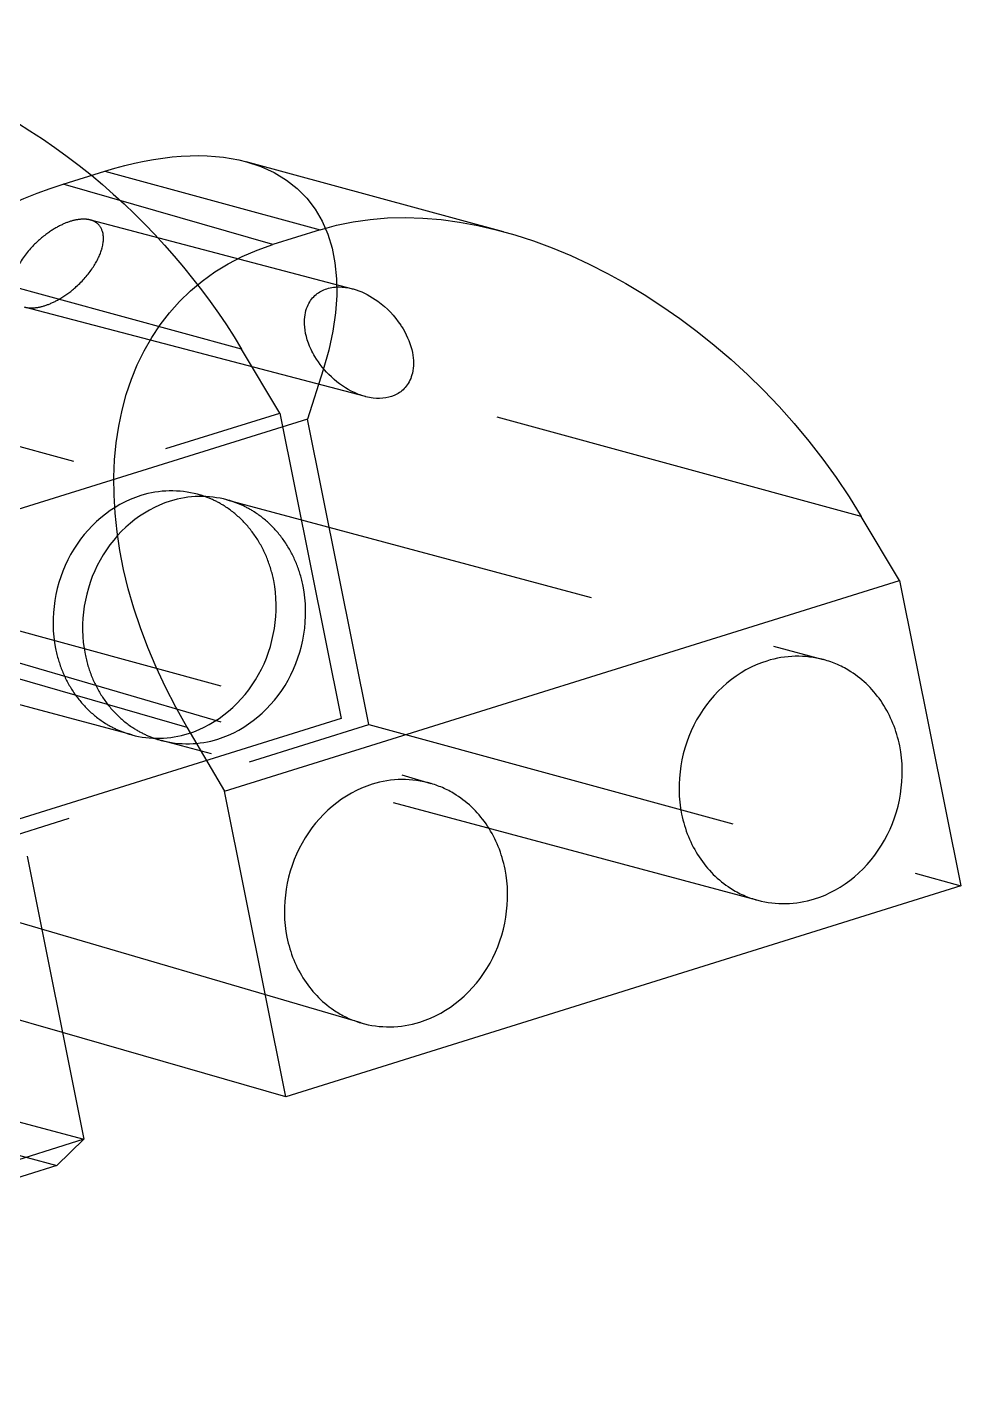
# Model space of a CAD drawing. Header units: millimetres. Extents: x -115 to -14, y 12 to 52.
# Drawn here: x -29.26 to -13.54, y 27.1 to 49.88 of the extents above; entities that cross this region are included whole.
import ezdxf

# ---------------------------------------------------------------- set-up
doc = ezdxf.new("R2010")
doc.units = ezdxf.units.MM
doc.linetypes.add('HIDDEN', pattern=[9.525, 6.35, -3.175])
doc.layers.get('0').update_dxf_attribs({"color": 253, "lineweight": 70, "true_color": 0x8faf8f})
doc.layers.add('Hidden', color=98, linetype='HIDDEN', lineweight=70, true_color=0x054805)

msp = doc.modelspace()

# ---------------------------------------------------------------- linework, layer by layer
at = {"color": 98, "lineweight": -3, "true_color": 0x054805}
for p, q in [((-21.237, 46.436), (-25.567, 47.616)), ((-28.648, 47.238), (-27.949, 47.457)), ((-27.949, 47.457), (-24.326, 46.469)), ((-25.118, 46.222), (-28.648, 47.238)), ((-24.326, 46.469), (-25.118, 46.222)), ((-14.574, 40.567), (-15.218, 41.644)), ((-25.933, 37.018), (-14.574, 40.567)), ((-14.574, 40.567), (-13.542, 35.424)), ((-31.671, 39.569), (-26.566, 38.098)), ((-26.566, 38.098), (-25.933, 37.018)), ((-24.9, 31.869), (-25.933, 37.018)), ((-29.256, 35.926), (-28.299, 31.157)), ((-13.542, 35.424), (-24.9, 31.869)), ((-24.9, 31.869), (-28.659, 32.952)), ((-28.299, 31.157), (-40.51, 27.329)), ((-28.753, 30.715), (-28.299, 31.157)), ((-28.753, 30.715), (-40.258, 27.104))]:
    msp.add_line(p, q, dxfattribs=at)
at = {"color": 98, "lineweight": -3, "true_color": 0x054805, "extrusion": (1.99001e-16, -2.31962e-16, -1)}
msp.add_ellipse((-30.89, 42.824), major_axis=(-5.3, 5.638), ratio=0.67177, start_param=0.315044, end_param=1.380416, dxfattribs=at)
at = {"color": 98, "lineweight": -3, "true_color": 0x054805, "extrusion": (-6.81441e-16, -6.32604e-16, -1)}
msp.add_ellipse((-29.517, 42.474), major_axis=(4.926, 4.573), ratio=0.521379, start_param=5.453834, end_param=5.969806, dxfattribs=at)
at = {"color": 98, "lineweight": -3, "true_color": 0x054805, "extrusion": (4.2184e-16, 5.04402e-16, -1)}
msp.add_ellipse((-30.146, 42.278), major_axis=(4.898, 4.538), ratio=0.528344, start_param=4.152924, end_param=5.446046, dxfattribs=at)
at = {"color": 98, "lineweight": -3, "true_color": 0x054805, "extrusion": (-2.44707e-16, 3.4137e-16, -1)}
msp.add_ellipse((-20.461, 40.006), major_axis=(-5.3, 5.638), ratio=0.67177, start_param=0.315044, end_param=1.88584, dxfattribs=at)
at = {"color": 98, "lineweight": -3, "true_color": 0x054805, "extrusion": (2.36827e-16, -1.97132e-16, -1)}
msp.add_ellipse((-21.323, 39.736), major_axis=(-5.203, 5.686), ratio=0.677011, start_param=5.019645, end_param=6.590441, dxfattribs=at)
at = {"color": 98, "lineweight": -3, "true_color": 0x054805}
for points, knots in [([(-24.414, 44.337), (-24.437, 44.376), (-24.458, 44.415), (-24.545, 44.599), (-24.582, 44.745), (-24.592, 44.99), (-24.575, 45.09), (-24.509, 45.25), (-24.466, 45.312), (-24.362, 45.409), (-24.302, 45.445), (-24.166, 45.495), (-24.089, 45.508), (-23.936, 45.507), (-23.863, 45.497), (-23.788, 45.478)], [-0.003930992, -0.003930992, -0.003930992, -0.003930992, -0.003820568, -0.003820568, -0.003424117, -0.003424117, -0.003110234, -0.003110234, -0.002850766, -0.002850766, -0.002612307, -0.002612307, -0.002365715, -0.002365715, -0.002153407, -0.002153407, -0.002153407, -0.002153407]), ([(-23.788, 45.478), (-23.765, 45.472), (-23.741, 45.466), (-23.593, 45.417), (-23.469, 45.352), (-23.203, 45.158), (-23.071, 45.02), (-22.955, 44.844), (-22.941, 44.823), (-22.929, 44.801)], [-0.0021534072, -0.0021534072, -0.0021534072, -0.0021534072, -0.0020874726, -0.0020874726, -0.0017383637, -0.0017383637, -0.0012923784, -0.0012923784, -0.0012311267, -0.0012311267, -0.0012311267, -0.0012311267]), ([(-22.929, 44.801), (-22.852, 44.671), (-22.798, 44.536), (-22.748, 44.28), (-22.748, 44.162), (-22.792, 43.973), (-22.827, 43.898), (-22.919, 43.78), (-22.973, 43.735), (-23.035, 43.701)], [-0.001231127, -0.001231127, -0.001231127, -0.001231127, -0.000862766, -0.000862766, -0.000519436, -0.000519436, -0.000242821, -0.000242821, 0, 0, 0, 0]), ([(-23.558, 43.66), (-23.621, 43.677), (-23.685, 43.7), (-23.885, 43.791), (-24.017, 43.881), (-24.245, 44.094), (-24.34, 44.212), (-24.414, 44.337)], [-0.0048491143, -0.0048491143, -0.0048491143, -0.0048491143, -0.0046703034, -0.0046703034, -0.0042869957, -0.0042869957, -0.0039309921, -0.0039309921, -0.0039309921, -0.0039309921]), ([(-23.035, 43.701), (-23.09, 43.671), (-23.152, 43.65), (-23.286, 43.629), (-23.358, 43.628), (-23.473, 43.641), (-23.515, 43.649), (-23.558, 43.66)], [-0.0053999876, -0.0053999876, -0.0053999876, -0.0053999876, -0.0051840332, -0.0051840332, -0.0049688746, -0.0049688746, -0.0048491143, -0.0048491143, -0.0048491143, -0.0048491143]), ([(-15.853, 39.232), (-16.161, 39.313), (-16.494, 39.308), (-17.289, 39.059), (-17.723, 38.694), (-18.254, 37.74), (-18.347, 37.158), (-18.242, 36.633)], [0.1680636, 0.1680636, 0.1680636, 0.1680636, 0.25, 0.25, 0.375, 0.375, 0.5, 0.5, 0.5, 0.5]), ([(-16.96, 35.181), (-16.652, 35.1), (-16.32, 35.105), (-15.524, 35.353), (-15.09, 35.718), (-14.56, 36.672), (-14.466, 37.255), (-14.572, 37.78)], [0.6680636, 0.6680636, 0.6680636, 0.6680636, 0.75, 0.75, 0.875, 0.875, 1, 1, 1, 1]), ([(-22.457, 37.147), (-22.776, 37.239), (-23.122, 37.237), (-23.93, 36.985), (-24.364, 36.62), (-24.895, 35.666), (-24.988, 35.083), (-24.883, 34.558)], [0.1647785, 0.1647785, 0.1647785, 0.1647785, 0.25, 0.25, 0.375, 0.375, 0.5, 0.5, 0.5, 0.5]), ([(-23.638, 33.116), (-23.32, 33.025), (-22.973, 33.026), (-22.165, 33.279), (-21.731, 33.644), (-21.201, 34.598), (-21.107, 35.181), (-21.213, 35.705)], [0.6647785, 0.6647785, 0.6647785, 0.6647785, 0.75, 0.75, 0.875, 0.875, 1, 1, 1, 1])]:
    msp.add_open_spline(points, degree=3, knots=knots, dxfattribs=at)
for points in [[(-15.616, 39.148), (-15.693, 39.181), (-15.772, 39.209), (-15.853, 39.232)], [(-15.393, 39.028), (-15.465, 39.074), (-15.539, 39.113), (-15.616, 39.148)], [(-15.104, 38.796), (-15.193, 38.884), (-15.29, 38.962), (-15.393, 39.028)], [(-14.865, 38.503), (-14.936, 38.609), (-15.016, 38.707), (-15.104, 38.796)], [(-14.685, 38.159), (-14.735, 38.28), (-14.796, 38.395), (-14.865, 38.503)], [(-14.572, 37.78), (-14.598, 37.911), (-14.637, 38.038), (-14.685, 38.159)], [(-22.239, 37.065), (-22.31, 37.097), (-22.383, 37.124), (-22.457, 37.147)], [(-22.034, 36.953), (-22.1, 36.996), (-22.169, 37.033), (-22.239, 37.065)], [(-21.745, 36.721), (-21.834, 36.809), (-21.931, 36.887), (-22.034, 36.953)], [(-21.506, 36.428), (-21.577, 36.534), (-21.658, 36.632), (-21.745, 36.721)], [(-18.242, 36.633), (-18.215, 36.502), (-18.177, 36.375), (-18.128, 36.253)], [(-21.326, 36.085), (-21.376, 36.205), (-21.437, 36.32), (-21.506, 36.428)], [(-18.128, 36.253), (-18.078, 36.133), (-18.017, 36.018), (-17.948, 35.91)], [(-21.213, 35.705), (-21.239, 35.836), (-21.278, 35.963), (-21.326, 36.085)], [(-17.948, 35.91), (-17.877, 35.804), (-17.797, 35.706), (-17.709, 35.617)], [(-17.709, 35.617), (-17.62, 35.529), (-17.524, 35.451), (-17.42, 35.385)], [(-17.42, 35.385), (-17.349, 35.339), (-17.274, 35.299), (-17.197, 35.265)], [(-17.197, 35.265), (-17.12, 35.231), (-17.041, 35.204), (-16.96, 35.181)], [(-24.883, 34.558), (-24.856, 34.427), (-24.818, 34.3), (-24.769, 34.179)], [(-24.769, 34.179), (-24.719, 34.058), (-24.658, 33.943), (-24.589, 33.835)], [(-24.589, 33.835), (-24.518, 33.729), (-24.438, 33.631), (-24.35, 33.542)], [(-24.35, 33.542), (-24.261, 33.454), (-24.165, 33.376), (-24.061, 33.31)], [(-24.061, 33.31), (-23.995, 33.268), (-23.927, 33.231), (-23.856, 33.198)], [(-23.856, 33.198), (-23.785, 33.166), (-23.712, 33.139), (-23.638, 33.116)]]:
    msp.add_open_spline(points, degree=3, dxfattribs=at)
at = {"layer": 'Hidden', "lineweight": -3}
for p, q in [((-28.19, 46.635), (-23.782, 45.477)), ((-25.647, 44.462), (-32.892, 46.437)), ((-23.561, 43.661), (-29.298, 45.168)), ((-25.003, 43.385), (-25.647, 44.462)), ((-34.606, 44.221), (-26.392, 42.019)), ((-24.274, 44.112), (-24.536, 43.282)), ((-15.218, 41.644), (-24.274, 44.112)), ((-36.012, 39.945), (-25.003, 43.385)), ((-24.536, 43.282), (-35.639, 39.813)), ((-25.003, 43.385), (-23.971, 38.242)), ((-23.504, 38.139), (-24.536, 43.282)), ((-25.897, 41.925), (-15.858, 39.233)), ((-32.121, 40.464), (-23.971, 38.242)), ((-27.49, 37.965), (-35.703, 40.167)), ((-32.091, 39.968), (-22.463, 37.148)), ((-23.971, 38.242), (-34.979, 34.797)), ((-34.606, 34.665), (-23.504, 38.139)), ((-23.504, 38.139), (-13.542, 35.424)), ((-16.955, 35.179), (-26.994, 37.871)), ((-23.633, 33.115), (-33.261, 35.934)), ((-42.032, 34.812), (-28.299, 31.157)), ((-28.659, 32.952), (-34.606, 34.665)), ((-42.121, 34.274), (-28.753, 30.715))]:
    msp.add_line(p, q, dxfattribs=at)
at = {"layer": 'Hidden', "lineweight": -3, "extrusion": (-6.81441e-16, -6.32604e-16, -1)}
msp.add_ellipse((-29.517, 42.474), major_axis=(4.926, 4.573), ratio=0.521379, start_param=5.969806, end_param=7.02463, dxfattribs=at)
at = {"layer": 'Hidden', "lineweight": -3, "extrusion": (1.99001e-16, -2.31962e-16, -1)}
msp.add_ellipse((-30.89, 42.824), major_axis=(-5.3, 5.638), ratio=0.67177, start_param=1.380416, end_param=1.88584, dxfattribs=at)
at = {"layer": 'Hidden', "lineweight": -3}
for points, knots in [([(-28.196, 46.636), (-28.22, 46.642), (-28.246, 46.646), (-28.33, 46.651), (-28.392, 46.645), (-28.526, 46.615), (-28.596, 46.589), (-28.747, 46.519), (-28.828, 46.471), (-29.002, 46.346), (-29.094, 46.265), (-29.284, 46.06), (-29.372, 45.934), (-29.454, 45.762), (-29.473, 45.715), (-29.487, 45.669)], [-0.005646964, -0.005646964, -0.005646964, -0.005646964, -0.005492189, -0.005492189, -0.005172009, -0.005172009, -0.004843372, -0.004843372, -0.004478863, -0.004478863, -0.004026615, -0.004026615, -0.003434407, -0.003434407, -0.003206524, -0.003206524, -0.003206524, -0.003206524]), ([(-28.001, 46.134), (-27.998, 46.146), (-27.994, 46.157), (-27.963, 46.278), (-27.963, 46.376), (-28.013, 46.518), (-28.053, 46.568), (-28.135, 46.617), (-28.164, 46.628), (-28.196, 46.636)], [-0.00689655, -0.00689655, -0.00689655, -0.00689655, -0.006837394, -0.006837394, -0.006293603, -0.006293603, -0.005850603, -0.005850603, -0.005646964, -0.005646964, -0.005646964, -0.005646964]), ([(-29.294, 45.167), (-29.291, 45.166), (-29.288, 45.166), (-29.233, 45.153), (-29.173, 45.151), (-29.047, 45.166), (-28.98, 45.183), (-28.836, 45.237), (-28.76, 45.274), (-28.596, 45.374), (-28.509, 45.439), (-28.321, 45.609), (-28.227, 45.717), (-28.152, 45.828)], [-0.00194091, -0.00194091, -0.00194091, -0.00194091, -0.0019216, -0.0019216, -0.001586164, -0.001586164, -0.001264255, -0.001264255, -0.000925093, -0.000925093, -0.000522534, -0.000522534, 0, 0, 0, 0]), ([(-26.387, 42.017), (-26.696, 42.098), (-27.028, 42.093), (-27.823, 41.845), (-28.257, 41.48), (-28.788, 40.526), (-28.881, 39.943), (-28.776, 39.419)], [0.1680636, 0.1680636, 0.1680636, 0.1680636, 0.25, 0.25, 0.375, 0.375, 0.5, 0.5, 0.5, 0.5]), ([(-25.892, 41.923), (-26.2, 42.004), (-26.532, 41.999), (-27.328, 41.751), (-27.762, 41.386), (-28.292, 40.432), (-28.386, 39.849), (-28.28, 39.324)], [0.1680636, 0.1680636, 0.1680636, 0.1680636, 0.25, 0.25, 0.375, 0.375, 0.5, 0.5, 0.5, 0.5]), ([(-27.495, 37.966), (-27.186, 37.885), (-26.854, 37.89), (-26.059, 38.139), (-25.624, 38.504), (-25.094, 39.458), (-25.001, 40.041), (-25.106, 40.565)], [0.6680636, 0.6680636, 0.6680636, 0.6680636, 0.75, 0.75, 0.875, 0.875, 1, 1, 1, 1]), ([(-26.999, 37.872), (-26.691, 37.791), (-26.358, 37.796), (-25.563, 38.045), (-25.129, 38.41), (-24.598, 39.364), (-24.505, 39.947), (-24.61, 40.471)], [0.6680636, 0.6680636, 0.6680636, 0.6680636, 0.75, 0.75, 0.875, 0.875, 1, 1, 1, 1])]:
    msp.add_open_spline(points, degree=3, knots=knots, dxfattribs=at)
for points in [[(-28.152, 45.828), (-28.083, 45.931), (-28.032, 46.035), (-28.001, 46.134)], [(-26.15, 41.933), (-26.227, 41.967), (-26.306, 41.995), (-26.387, 42.017)], [(-25.928, 41.814), (-25.999, 41.859), (-26.073, 41.899), (-26.15, 41.933)], [(-25.655, 41.839), (-25.732, 41.873), (-25.811, 41.9), (-25.892, 41.923)], [(-25.638, 41.581), (-25.728, 41.669), (-25.824, 41.747), (-25.928, 41.814)], [(-25.432, 41.719), (-25.503, 41.765), (-25.578, 41.805), (-25.655, 41.839)], [(-25.143, 41.487), (-25.232, 41.575), (-25.328, 41.653), (-25.432, 41.719)], [(-25.399, 41.288), (-25.47, 41.394), (-25.551, 41.492), (-25.638, 41.581)], [(-24.904, 41.194), (-24.975, 41.3), (-25.055, 41.398), (-25.143, 41.487)], [(-25.22, 40.945), (-25.269, 41.066), (-25.33, 41.18), (-25.399, 41.288)], [(-24.724, 40.851), (-24.774, 40.971), (-24.835, 41.086), (-24.904, 41.194)], [(-25.106, 40.565), (-25.132, 40.696), (-25.171, 40.823), (-25.22, 40.945)], [(-24.61, 40.471), (-24.637, 40.602), (-24.675, 40.729), (-24.724, 40.851)], [(-28.776, 39.419), (-28.75, 39.287), (-28.711, 39.16), (-28.662, 39.039)], [(-28.28, 39.324), (-28.254, 39.193), (-28.215, 39.066), (-28.167, 38.945)], [(-28.662, 39.039), (-28.612, 38.918), (-28.552, 38.803), (-28.482, 38.696)], [(-28.167, 38.945), (-28.117, 38.824), (-28.056, 38.709), (-27.987, 38.601)], [(-28.482, 38.696), (-28.411, 38.59), (-28.331, 38.491), (-28.243, 38.402)], [(-27.987, 38.601), (-27.916, 38.495), (-27.836, 38.397), (-27.748, 38.308)], [(-28.243, 38.402), (-28.154, 38.315), (-28.058, 38.236), (-27.954, 38.17)], [(-27.748, 38.308), (-27.659, 38.22), (-27.562, 38.142), (-27.459, 38.076)], [(-27.954, 38.17), (-27.883, 38.124), (-27.808, 38.085), (-27.732, 38.05)], [(-27.732, 38.05), (-27.655, 38.017), (-27.575, 37.989), (-27.495, 37.966)], [(-27.459, 38.076), (-27.387, 38.03), (-27.313, 37.991), (-27.236, 37.956)], [(-27.236, 37.956), (-27.159, 37.923), (-27.08, 37.895), (-26.999, 37.872)]]:
    msp.add_open_spline(points, degree=3, dxfattribs=at)

doc.saveas('drawing.dxf')
